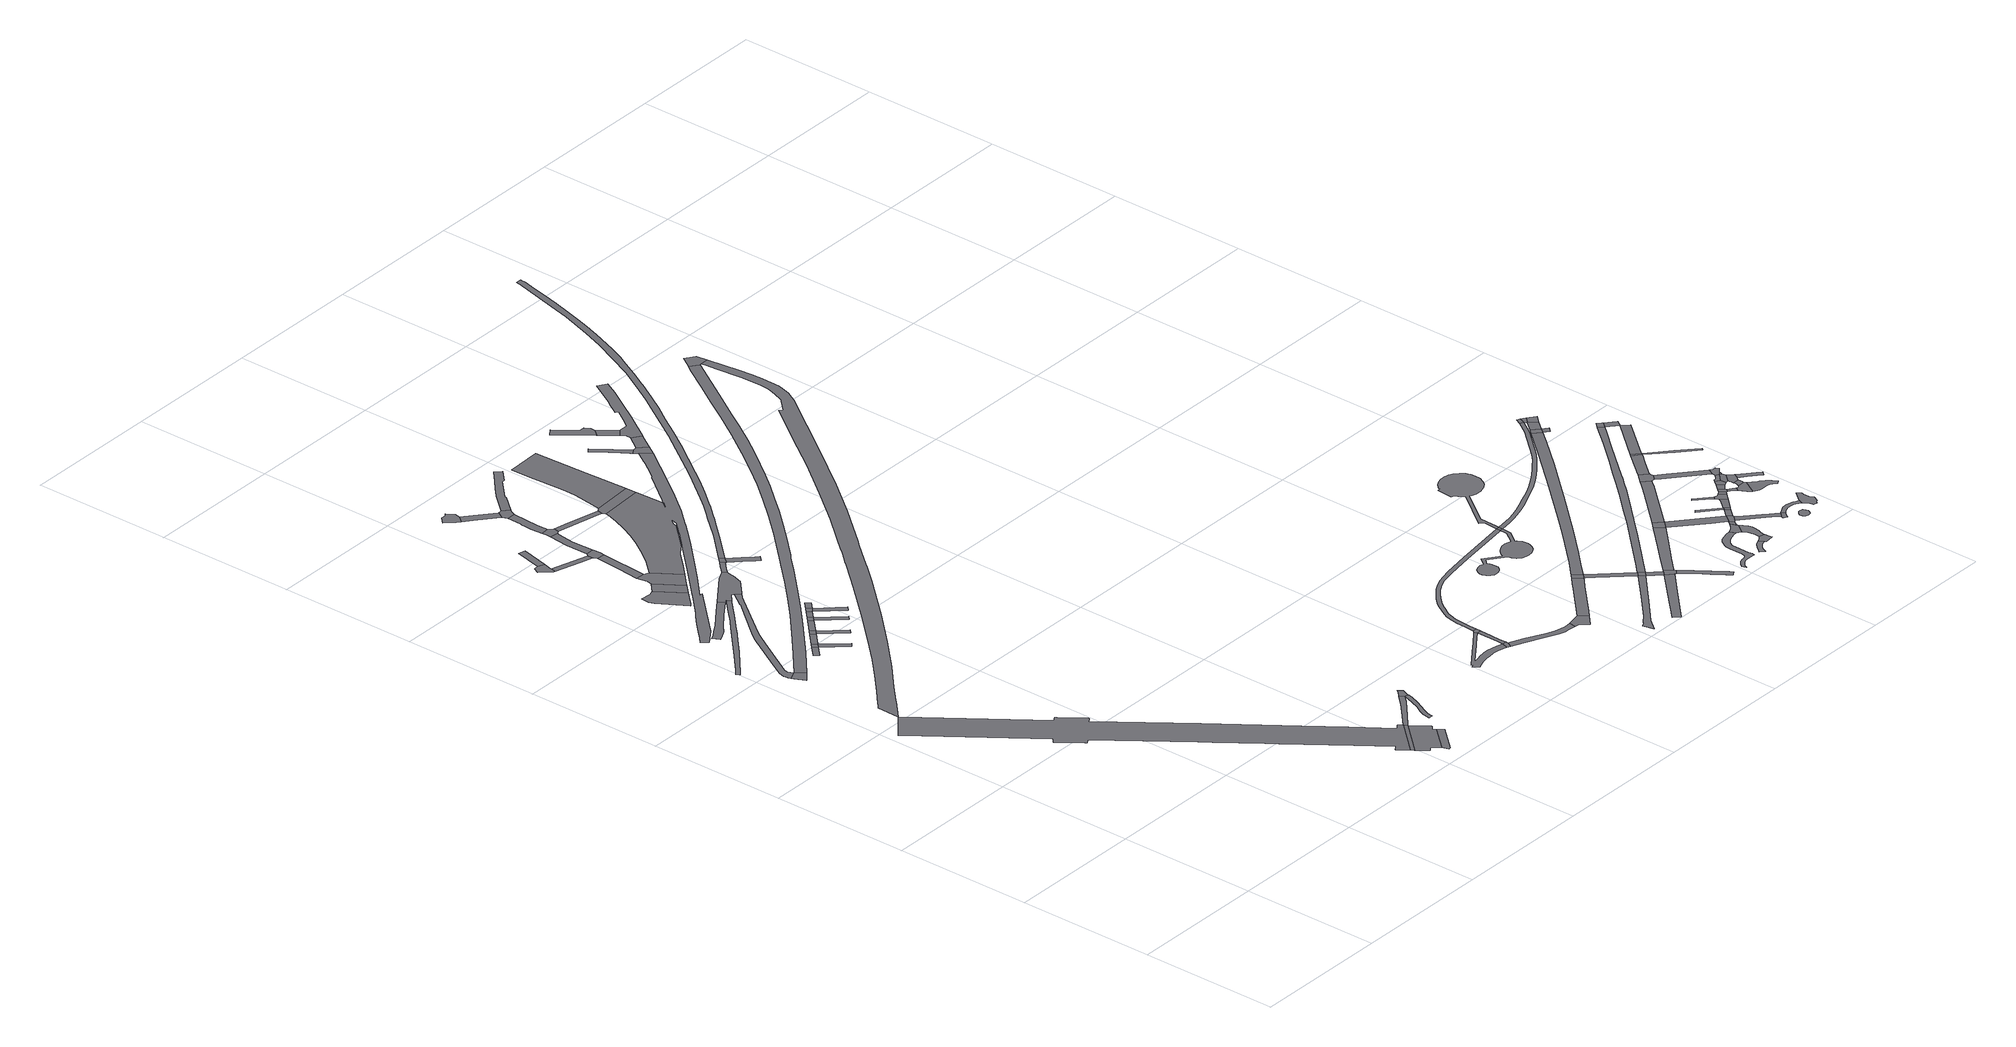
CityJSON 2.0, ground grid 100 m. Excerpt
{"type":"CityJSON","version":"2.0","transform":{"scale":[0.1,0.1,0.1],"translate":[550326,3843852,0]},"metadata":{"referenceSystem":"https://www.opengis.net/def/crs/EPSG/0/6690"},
"CityObjects":{
"road1":{"type":"Road","geometry":[{"type":"MultiSurface","lod":"1","boundaries":[[[0,1,2,3,4,5,6]]]}]},
"road2":{"type":"Road","attributes":{"function":"2","RoadStructureAttribute.sectionType":"7"},"geometry":[{"type":"MultiSurface","lod":"1","boundaries":[[[7,8,9,10,11,12,13,14,15,16,17,18,19,20,21,22,23,24,25,26,27,28,29,30,31,32,33,34,35,36,37,38,39,40,41,42,43,44,45,46,47,48,49,50,51,52,53,54,55,56,57,58]]]}]},
"road3":{"type":"Road","attributes":{"RoadStructureAttribute.sectionType":"1"},"geometry":[{"type":"MultiSurface","lod":"1","boundaries":[[[59,60,61,62,63,64,65,66,67,68,69,70,71,72,73,74,75,76,77,78,79]]]}]},
"road4":{"type":"Road","geometry":[{"type":"MultiSurface","lod":"1","boundaries":[[[80,81,82,83,84]]]}]},
"road5":{"type":"Road","attributes":{"RoadStructureAttribute.sectionType":"1"},"geometry":[{"type":"MultiSurface","lod":"1","boundaries":[[[85,86,87,88,89,90,91,92,93,94,95,96,97,98,99,100,101,102,103,1,0,104,105,106,107,108,109,110,111,112,113,114,115,116]]]}]},
"road6":{"type":"Road","geometry":[{"type":"MultiSurface","lod":"1","boundaries":[[[117,80,84,118]]]}]},
"road7":{"type":"Road","attributes":{"RoadStructureAttribute.sectionType":"1"},"geometry":[{"type":"MultiSurface","lod":"1","boundaries":[[[119,120,121,122,123,124,125,126,127,128,129,130,131,132,133]]]}]},
"road8":{"type":"Road","geometry":[{"type":"MultiSurface","lod":"1","boundaries":[[[134,135,118,84]]]}]},
"road9":{"type":"Road","geometry":[{"type":"MultiSurface","lod":"1","boundaries":[[[136,117,118,137]]]}]},
"road10":{"type":"Road","geometry":[{"type":"MultiSurface","lod":"1","boundaries":[[[138,136,137,139]]]}]},
"road11":{"type":"Road","geometry":[{"type":"MultiSurface","lod":"1","boundaries":[[[140,141,142,143,144,145,146,147]]]}]},
"road12":{"type":"Road","geometry":[{"type":"MultiSurface","lod":"1","boundaries":[[[148,149,150,151,152,153,154,155]]]}]},
"road13":{"type":"Road","geometry":[{"type":"MultiSurface","lod":"1","boundaries":[[[156,157,139,137]]]}]},
"road14":{"type":"Road","geometry":[{"type":"MultiSurface","lod":"1","boundaries":[[[158,138,139,159]]]}]},
"road15":{"type":"Road","geometry":[{"type":"MultiSurface","lod":"1","boundaries":[[[160,158,159,161]]]}]},
"road16":{"type":"Road","attributes":{"RoadStructureAttribute.sectionType":"1"},"geometry":[{"type":"MultiSurface","lod":"1","boundaries":[[[162,140,147,163]]]}]},
"road17":{"type":"Road","attributes":{"RoadStructureAttribute.sectionType":"1"},"geometry":[{"type":"MultiSurface","lod":"1","boundaries":[[[164,165,148,155]]]}]},
"road18":{"type":"Road","attributes":{"RoadStructureAttribute.sectionType":"1"},"geometry":[{"type":"MultiSurface","lod":"1","boundaries":[[[153,152,166,167,168]]]}]},
"road19":{"type":"Road","geometry":[{"type":"MultiSurface","lod":"1","boundaries":[[[169,160,161,170]]]}]},
"road20":{"type":"Road","geometry":[{"type":"MultiSurface","lod":"1","boundaries":[[[171,172,161,159]]]}]},
"road21":{"type":"Road","geometry":[{"type":"MultiSurface","lod":"1","boundaries":[[[173,169,170,174]]]}]},
"road22":{"type":"Road","geometry":[{"type":"MultiSurface","lod":"1","boundaries":[[[175,176,162,163,177,178,179,180]]]}]},
"road23":{"type":"Road","geometry":[{"type":"MultiSurface","lod":"1","boundaries":[[[58,57,181,182]]]}]},
"road24":{"type":"Road","attributes":{"RoadStructureAttribute.sectionType":"1"},"geometry":[{"type":"MultiSurface","lod":"1","boundaries":[[[183,184,175,180,185]]]}]},
"road25":{"type":"Road","geometry":[{"type":"MultiSurface","lod":"1","boundaries":[[[186,187,188,119,133,59,79,189,190,191,192,193,194,85,116,195,196,197,198,199,200]]]}]},
"road26":{"type":"Road","geometry":[{"type":"MultiSurface","lod":"1","boundaries":[[[201,202,173,174]]]}]},
"road27":{"type":"Road","attributes":{"function":"2","RoadStructureAttribute.sectionType":"7"},"geometry":[{"type":"MultiSurface","lod":"1","boundaries":[[[203,204,205,206,182,181,207,208,209,210,211,212,213]]]}]},
"road28":{"type":"Road","geometry":[{"type":"MultiSurface","lod":"1","boundaries":[[[214,215,174,170]]]}]},
"road29":{"type":"Road","geometry":[{"type":"MultiSurface","lod":"1","boundaries":[[[213,212,216,217,218]]]}]},
"road30":{"type":"Road","geometry":[{"type":"MultiSurface","lod":"1","boundaries":[[[219,220,221,168,167,183,185]]]}]},
"road31":{"type":"Road","geometry":[{"type":"MultiSurface","lod":"1","boundaries":[[[222,223,224,225,226,227,228,229]]]}]},
"road32":{"type":"Road","attributes":{"RoadStructureAttribute.sectionType":"1"},"geometry":[{"type":"MultiSurface","lod":"1","boundaries":[[[230,231,221,220,232,233,234]]]}]},
"road33":{"type":"Road","attributes":{"RoadStructureAttribute.sectionType":"1"},"geometry":[{"type":"MultiSurface","lod":"1","boundaries":[[[235,236,228,227,237,238,239]]]}]},
"road34":{"type":"Road","geometry":[{"type":"MultiSurface","lod":"1","boundaries":[[[240,241,242,243,230,234,244,245]]]}]},
"road35":{"type":"Road","attributes":{"RoadStructureAttribute.sectionType":"1"},"geometry":[{"type":"MultiSurface","lod":"1","boundaries":[[[246,247,248,186,200,249,250,251]]]}]},
"road36":{"type":"Road","attributes":{"RoadStructureAttribute.sectionType":"1"},"geometry":[{"type":"MultiSurface","lod":"1","boundaries":[[[252,253,254,255,256,242,241,257,258]]]}]},
"road37":{"type":"Road","attributes":{"RoadStructureAttribute.sectionType":"1"},"geometry":[{"type":"MultiSurface","lod":"1","boundaries":[[[259,260,261,58,182,262,263,264,265]]]}]},
"road38":{"type":"Road","geometry":[{"type":"MultiSurface","lod":"1","boundaries":[[[266,246,251,267,268]]]}]},
"road39":{"type":"Road","geometry":[{"type":"MultiSurface","lod":"1","boundaries":[[[269,239,238,252,258,270,271]]]}]},
"road40":{"type":"Road","attributes":{"RoadStructureAttribute.sectionType":"1"},"geometry":[{"type":"MultiSurface","lod":"1","boundaries":[[[272,273,274,275,276,277,278,279,280,281,282,179,178,283,284,285,286,287,288,289,290,291,292,293,294,295,296,297,298,299,300,301,302,303,304,305,306,307,308,309,310,311,312,313,314,315,316,317,318,319,320,321,322,323,324,325,326,327,328,329,330,331,332,333,334,335,336,337,338,339,340,341],[342,343,341]]]}]},
"road41":{"type":"Road","attributes":{"RoadStructureAttribute.sectionType":"1"},"geometry":[{"type":"MultiSurface","lod":"1","boundaries":[[[265,344,345,346,347,348,349,350,351,352,353,354,355,356,357,358]]]}]},
"road42":{"type":"Road","geometry":[{"type":"MultiSurface","lod":"1","boundaries":[[[359,360,361,362,363,364,268,267]]]}]},
"road43":{"type":"Road","attributes":{"RoadStructureAttribute.sectionType":"1"},"geometry":[{"type":"MultiSurface","lod":"1","boundaries":[[[365,245,244,366,367]]]}]},
"road44":{"type":"Road","attributes":{"RoadStructureAttribute.sectionType":"1"},"geometry":[{"type":"MultiSurface","lod":"1","boundaries":[[[368,259,265]]]}]},
"road45":{"type":"Road","attributes":{"RoadStructureAttribute.sectionType":"1"},"geometry":[{"type":"MultiSurface","lod":"1","boundaries":[[[265,358,369]]]}]},
"road46":{"type":"Road","geometry":[{"type":"MultiSurface","lod":"1","boundaries":[[[370,371,368,265,369,372,373]]]}]},
"road47":{"type":"Road","attributes":{"RoadStructureAttribute.sectionType":"1"},"geometry":[{"type":"MultiSurface","lod":"1","boundaries":[[[374,370,373]]]}]},
"road48":{"type":"Road","attributes":{"RoadStructureAttribute.sectionType":"1"},"geometry":[{"type":"MultiSurface","lod":"1","boundaries":[[[375,376,377,378,379,269,271,380,381,382,383,384]]]}]},
"road49":{"type":"Road","geometry":[{"type":"MultiSurface","lod":"1","boundaries":[[[385,386,367,366,273,272]]]}]},
"road50":{"type":"Road","attributes":{"RoadStructureAttribute.sectionType":"1"},"geometry":[{"type":"MultiSurface","lod":"1","boundaries":[[[387,388,389,390,391,392,393,394,395,396,397,398,399,400,401,402,403,404,405,406,407,408,409,410,411,412,413,414,415,416,417,418,419,31,420,421,422,423,424,425,426,427,428,429,430,431,432,433,434,435,436,437,438,439,440,441,442,443]]]}]},
"road51":{"type":"Road","attributes":{"RoadStructureAttribute.sectionType":"1"},"geometry":[{"type":"MultiSurface","lod":"1","boundaries":[[[444,445,446,447,448,449,450,451,452,453,454,455,456,457,458,459,460,461,462,463,464,0,6,465,466,467,468,469,470,471,472,473,474,475,476,477,478,479,480,481,482,483,484,485,486]]]}]},
"road52":{"type":"Road","attributes":{"RoadStructureAttribute.sectionType":"1"},"geometry":[{"type":"MultiSurface","lod":"1","boundaries":[[[487,488,489,490,491,492,493,494,386,385]]]}]},
"road53":{"type":"Road","attributes":{"RoadStructureAttribute.sectionType":"1"},"geometry":[{"type":"MultiSurface","lod":"1","boundaries":[[[495,496,497,498,499,500,501,502,503,504,505,506,507,508,509,510,511,512,513,514,515,516,517,518,519,520,521,522,523,524]]]}]},
"road54":{"type":"Road","geometry":[{"type":"MultiSurface","lod":"1","boundaries":[[[512,511,525,526,527]]]}]},
"road55":{"type":"Road","attributes":{"RoadStructureAttribute.sectionType":"1"},"geometry":[{"type":"MultiSurface","lod":"1","boundaries":[[[528,529,530,531,532,533,534,535,536,537]]]}]},
"road56":{"type":"Road","attributes":{"RoadStructureAttribute.sectionType":"1"},"geometry":[{"type":"MultiSurface","lod":"1","boundaries":[[[538,539,540,541,512,527,542,543,544,545]]]}]},
"road57":{"type":"Road","geometry":[{"type":"MultiSurface","lod":"1","boundaries":[[[546,547,495,524,538,545,548,549]]]}]},
"road58":{"type":"Road","geometry":[{"type":"MultiSurface","lod":"1","boundaries":[[[550,551,537,536,333,332,552]]]}]},
"road59":{"type":"Road","geometry":[{"type":"MultiSurface","lod":"1","boundaries":[[[553,554,555,556,557,558,559,560,561]]]}]},
"road60":{"type":"Road","geometry":[{"type":"MultiSurface","lod":"1","boundaries":[[[562,550,552,563,564]]]}]},
"road61":{"type":"Road","attributes":{"RoadStructureAttribute.sectionType":"1"},"geometry":[{"type":"MultiSurface","lod":"1","boundaries":[[[565,566,567,568,569,526,525,570,571,572,573,574,575,576]]]}]},
"road62":{"type":"Road","attributes":{"RoadStructureAttribute.sectionType":"1"},"geometry":[{"type":"MultiSurface","lod":"1","boundaries":[[[577,559,558,578,579,580]]]}]},
"road63":{"type":"Road","attributes":{"RoadStructureAttribute.sectionType":"1"},"geometry":[{"type":"MultiSurface","lod":"1","boundaries":[[[581,582,583,584,585,586,587,588,589,590,591,592,593,594,595,596,597,598,599,600,266,268,601,602,603,604,605,606,607,608,609,610,611,612,613,614,615,616,617,618,619,620,621,622,623,624,625,626,627,628,629,630,631,632,633,634,635,636]]]}]},
"road64":{"type":"Road","geometry":[{"type":"MultiSurface","lod":"1","boundaries":[[[637,638,639,576,575,640,641,642]]]}]},
"road65":{"type":"Road","attributes":{"RoadStructureAttribute.sectionType":"1"},"geometry":[{"type":"MultiSurface","lod":"1","boundaries":[[[643,644,645,646,647,648,649,650,580,579,651,652,562,564,653,654,655,656,657]]]}]},
"road66":{"type":"Road","attributes":{"RoadStructureAttribute.sectionType":"1"},"geometry":[{"type":"MultiSurface","lod":"1","boundaries":[[[658,659,660,661,662,663,664,665,666,667,668,669,670,671,672,673,674,675,546,549,676,677,678,679,680,681,682,683,684,685,686,687,688,689,690,691,692,693,694]]]}]},
"road67":{"type":"Road","attributes":{"RoadStructureAttribute.sectionType":"1"},"geometry":[{"type":"MultiSurface","lod":"1","boundaries":[[[695,696,697,698,637,642,699,700,701,702]]]}]},
"road68":{"type":"Road","attributes":{"RoadStructureAttribute.sectionType":"1"},"geometry":[{"type":"MultiSurface","lod":"1","boundaries":[[[703,704,705,706,707,708,709,710,711,712,713]]]}]},
"road69":{"type":"Road","geometry":[{"type":"MultiSurface","lod":"1","boundaries":[[[714,695,702,715]]]}]},
"road70":{"type":"Road","attributes":{"RoadStructureAttribute.sectionType":"1"},"geometry":[{"type":"MultiSurface","lod":"1","boundaries":[[[716,717,718,719,720,721]]]}]},
"road71":{"type":"Road","attributes":{"RoadStructureAttribute.sectionType":"1"},"geometry":[{"type":"MultiSurface","lod":"1","boundaries":[[[722,723,724,725,726,727,728,729,730,731,732,733,734,735,736,737,738,739,740,741,742,743,744,745,746,747,748,749,750,751,752,753,754,755,756,757,758,759,760,761,762,763,764,765,766,767,768,769,770,771,772,694]]]}]},
"road72":{"type":"Road","attributes":{"RoadStructureAttribute.sectionType":"1"},"geometry":[{"type":"MultiSurface","lod":"1","boundaries":[[[773,774,715,702,775,776,703,777]]]}]},
"road73":{"type":"Road","geometry":[{"type":"MultiSurface","lod":"1","boundaries":[[[777,703,713,778]]]}]},
"road74":{"type":"Road","attributes":{"RoadStructureAttribute.sectionType":"1"},"geometry":[{"type":"MultiSurface","lod":"1","boundaries":[[[778,713,716,779]]]}]},
"road75":{"type":"Road","geometry":[{"type":"MultiSurface","lod":"1","boundaries":[[[780,781,782,779,716,721,783,784,785,786,787,788,789,790]]]}]},
"road76":{"type":"Road","geometry":[{"type":"MultiSurface","lod":"1","boundaries":[[[791,444,486,792,387,443,793]]]}]},
"road77":{"type":"Road","geometry":[{"type":"MultiSurface","lod":"1","boundaries":[[[794,658,694,772]]]}]},
"road78":{"type":"Road","attributes":{"RoadStructureAttribute.sectionType":"1"},"geometry":[{"type":"MultiSurface","lod":"1","boundaries":[[[795,796,797,798,787,786,799,800,801,802,803,804,805]]]}]},
"road79":{"type":"Road","attributes":{"RoadStructureAttribute.sectionType":"1"},"geometry":[{"type":"MultiSurface","lod":"1","boundaries":[[[806,807,808,780,790,809,810,811,812]]]}]},
"road80":{"type":"Road","attributes":{"RoadStructureAttribute.sectionType":"1"},"geometry":[{"type":"MultiSurface","lod":"1","boundaries":[[[813,814,815,816,817,818,819,820,821,822,823,824,825,826,827,828,829,830,831,832,833,834,835,836,837,838,839,840,841,842,843,844,845,658,794]]]}]},
"road81":{"type":"Road","attributes":{"RoadStructureAttribute.sectionType":"1"},"geometry":[{"type":"MultiSurface","lod":"1","boundaries":[[[846,847,848,849,850,851,852,853,854,855,856,857,858,859,860,861,862,863,864,865,866,867,868,869,870,871,872,873,874,875,876,877,878,879,880]]]}]},
"road82":{"type":"Road","attributes":{"RoadStructureAttribute.sectionType":"1"},"geometry":[{"type":"MultiSurface","lod":"1","boundaries":[[[881,882,883,884,885,886,887,888,889,890,714,715,891,892,893,894,895,896,897,898,899]]]}]},
"road83":{"type":"Road","geometry":[{"type":"MultiSurface","lod":"1","boundaries":[[[900,806,812,901]]]}]},
"road84":{"type":"Road","geometry":[{"type":"MultiSurface","lod":"1","boundaries":[[[902,903,904,905,906,907,908,909,910,911,912]]]}]},
"road85":{"type":"Road","geometry":[{"type":"MultiSurface","lod":"1","boundaries":[[[913,914,902,912,915,916,917,918]]]}]},
"road86":{"type":"Road","attributes":{"RoadStructureAttribute.sectionType":"1"},"geometry":[{"type":"MultiSurface","lod":"1","boundaries":[[[901,812,919,920,921]]]}]},
"road87":{"type":"Road","geometry":[{"type":"MultiSurface","lod":"1","boundaries":[[[922,923,924,846,880,925,926]]]}]},
"road88":{"type":"Road","attributes":{"RoadStructureAttribute.sectionType":"1"},"geometry":[{"type":"MultiSurface","lod":"1","boundaries":[[[927,928,929,930,931,932,933,926,925,934,935,936,913,918]]]}]},
"road89":{"type":"Road","attributes":{"RoadStructureAttribute.sectionType":"1"},"geometry":[{"type":"MultiSurface","lod":"1","boundaries":[[[937,938,939,940,941,942,943,944,945,946,947,777,778,948,949,950,951,952,953,954,955,956,957,958]]]}]},
"road90":{"type":"Road","attributes":{"RoadStructureAttribute.sectionType":"1"},"geometry":[{"type":"MultiSurface","lod":"1","boundaries":[[[920,922,926,959,960,961]]]}]},
"road91":{"type":"Road","attributes":{"RoadStructureAttribute.sectionType":"1"},"geometry":[{"type":"MultiSurface","lod":"1","boundaries":[[[962,963,964,965,966,967,968,969,970,971,972,973,974,975,976,977,794,772,978,979,980,981,982,983,984,985,986,987,988,989,990,991,992,993]]]}]},
"road92":{"type":"Road","attributes":{"RoadStructureAttribute.sectionType":"1"},"geometry":[{"type":"MultiSurface","lod":"1","boundaries":[[[994,995,996,900,901,997,998,999,1000]]]}]},
"road93":{"type":"Road","geometry":[{"type":"MultiSurface","lod":"1","boundaries":[[[921,920,961,1001,1002,1003]]]}]},
"road94":{"type":"Road","geometry":[{"type":"MultiSurface","lod":"1","boundaries":[[[1004,1005,1006,1007]]]}]},
"road95":{"type":"Road","attributes":{"RoadStructureAttribute.sectionType":"1"},"geometry":[{"type":"MultiSurface","lod":"1","boundaries":[[[1006,921,1003,1008,1009]]]}]},
"road96":{"type":"Road","attributes":{"RoadStructureAttribute.sectionType":"1"},"geometry":[{"type":"MultiSurface","lod":"1","boundaries":[[[1010,1011,1012,1002,1001,1013,1014,1015,1016]]]}]},
"road97":{"type":"Road","geometry":[{"type":"MultiSurface","lod":"1","boundaries":[[[1007,1006,1009,1017]]]}]},
"road98":{"type":"Road","attributes":{"RoadStructureAttribute.sectionType":"1"},"geometry":[{"type":"MultiSurface","lod":"1","boundaries":[[[1018,1019,1007,1017,1020]]]}]},
"road99":{"type":"Road","geometry":[{"type":"MultiSurface","lod":"1","boundaries":[[[1021,1022,1023,1024,1025,1026]]]}]},
"road100":{"type":"Road","geometry":[{"type":"MultiSurface","lod":"1","boundaries":[[[1016,1015,1027,1028,1029,1030]]]}]},
"road101":{"type":"Road","geometry":[{"type":"MultiSurface","lod":"1","boundaries":[[[1031,1026,1025,1032,1018,1020,1033,1034]]]}]},
"road102":{"type":"Road","geometry":[{"type":"MultiSurface","lod":"1","boundaries":[[[1035,1036,1037,1038,1039,1040,1041,1042,1043,1044,1045,1046,1047]]]}]},
"road103":{"type":"Road","geometry":[{"type":"MultiSurface","lod":"1","boundaries":[[[1048,994,1000,1049,1050,1051,1052,1053]]]}]},
"road104":{"type":"Road","attributes":{"RoadStructureAttribute.sectionType":"1"},"geometry":[{"type":"MultiSurface","lod":"1","boundaries":[[[1054,1034,1033,1055]]]}]},
"road105":{"type":"Road","attributes":{"RoadStructureAttribute.sectionType":"1"},"geometry":[{"type":"MultiSurface","lod":"1","boundaries":[[[1056,1057,1058,1059,1060,1061,1016,1030,1062,1063,1064,1065,1066,1067,1068,1069,1070]]]}]},
"road106":{"type":"Road","geometry":[{"type":"MultiSurface","lod":"1","boundaries":[[[1071,1072,1054,1055,1073,1074,1075]]]}]},
"road107":{"type":"Road","attributes":{"RoadStructureAttribute.sectionType":"1"},"geometry":[{"type":"MultiSurface","lod":"1","boundaries":[[[1076,1077,1074,1073,1078,1079,1080,1081,1082]]]}]},
"road108":{"type":"Road","attributes":{"RoadStructureAttribute.sectionType":"1"},"geometry":[{"type":"MultiSurface","lod":"1","boundaries":[[[1083,1071,1075,1084,1085,1086]]]}]},
"road109":{"type":"Road","attributes":{"RoadStructureAttribute.sectionType":"1"},"geometry":[{"type":"MultiSurface","lod":"1","boundaries":[[[1087,1088,1050,1049,1089,1090,1091,1092]]]}]},
"road110":{"type":"Road","geometry":[{"type":"MultiSurface","lod":"1","boundaries":[[[1093,1083,1086,1094,1095,1096]]]}]},
"road111":{"type":"Road","geometry":[{"type":"MultiSurface","lod":"1","boundaries":[[[1097,1098,1099,1100,1101,1082,1081,1102,1103,1104,1105]]]}]},
"road112":{"type":"Road","attributes":{"RoadStructureAttribute.sectionType":"1"},"geometry":[{"type":"MultiSurface","lod":"1","boundaries":[[[1106,1107,1108,1048,1053,1109,1110,1111]]]}]},
"road113":{"type":"Road","geometry":[{"type":"MultiSurface","lod":"1","boundaries":[[[1112,1070,1069,1113,1114,1115,1116,1117,1118,1119,1120,1121,1122,1123,1124,1125,1126]]]}]},
"road114":{"type":"Road","attributes":{"RoadStructureAttribute.sectionType":"1"},"geometry":[{"type":"MultiSurface","lod":"1","boundaries":[[[1127,1128,1129,1099,1098,1130,1131]]]}]},
"road115":{"type":"Road","attributes":{"RoadStructureAttribute.sectionType":"1"},"geometry":[{"type":"MultiSurface","lod":"1","boundaries":[[[1132,1133,1134,1135,1093,1096,1136,1137,1138]]]}]},
"road116":{"type":"Road","attributes":{"RoadStructureAttribute.sectionType":"1"},"geometry":[{"type":"MultiSurface","lod":"1","boundaries":[[[1139,1140,1096,1095,1141,1142,1143]]]}]},
"road117":{"type":"Road","geometry":[{"type":"MultiSurface","lod":"1","boundaries":[[[1144,1142,1141,1145,1146,1127,1131,1147,1148,1149]]]}]},
"road118":{"type":"Road","attributes":{"RoadStructureAttribute.sectionType":"1"},"geometry":[{"type":"MultiSurface","lod":"1","boundaries":[[[1150,1151,1152,1153,1154,1155,1105,1104,1156,1157,1158,1159,1160,1161,1162,1163,1164]]]}]},
"road119":{"type":"Road","geometry":[{"type":"MultiSurface","lod":"1","boundaries":[[[1165,1166,1139,1143]]]}]},
"road120":{"type":"Road","geometry":[{"type":"MultiSurface","lod":"1","boundaries":[[[1167,1106,1111,1168]]]}]},
"road121":{"type":"Road","geometry":[{"type":"MultiSurface","lod":"1","boundaries":[[[1169,1170,1171,1092,1091,1172,1132,1138,1173,1174,1175,1176,1177,1178]]]}]},
"road122":{"type":"Road","geometry":[{"type":"MultiSurface","lod":"1","boundaries":[[[1179,1180,882,881,899,1181]]]}]},
"road123":{"type":"Road","attributes":{"RoadStructureAttribute.sectionType":"1"},"geometry":[{"type":"MultiSurface","lod":"1","boundaries":[[[1182,1183,1149,1148,1184,1185,1186,1187,1188]]]}]},
"road124":{"type":"Road","attributes":{"RoadStructureAttribute.sectionType":"1"},"geometry":[{"type":"MultiSurface","lod":"1","boundaries":[[[1189,1190,1181,899]]]}]},
"road125":{"type":"Road","attributes":{"RoadStructureAttribute.sectionType":"1"},"geometry":[{"type":"MultiSurface","lod":"1","boundaries":[[[1191,1180,1179,1181,1192,1193]]]}]},
"road126":{"type":"Road","geometry":[{"type":"MultiSurface","lod":"1","boundaries":[[[1194,962,993,1195]]]}]},
"road127":{"type":"Road","geometry":[{"type":"MultiSurface","lod":"1","boundaries":[[[1195,993,1191,1196]]]}]},
"road128":{"type":"Road","attributes":{"RoadStructureAttribute.sectionType":"1"},"geometry":[{"type":"MultiSurface","lod":"1","boundaries":[[[1197,1198,1168,1111,1199,1200,1201,1202]]]}]},
"road129":{"type":"Road","geometry":[{"type":"MultiSurface","lod":"1","boundaries":[[[1196,1191,1193,1203,1204]]]}]},
"road130":{"type":"Road","attributes":{"RoadStructureAttribute.sectionType":"1"},"geometry":[{"type":"MultiSurface","lod":"1","boundaries":[[[1205,1206,1167,1168,1207,1208]]]}]},
"road131":{"type":"Road","geometry":[{"type":"MultiSurface","lod":"1","boundaries":[[[1209,937,958,1210,1211]]]}]},
"road132":{"type":"Road","attributes":{"RoadStructureAttribute.sectionType":"1"},"geometry":[{"type":"MultiSurface","lod":"1","boundaries":[[[1210,958,1205,1212]]]}]}
},
"vertices":[
[247,3891,0],[181,3862,0],[187,3841,0],[225,3773,0],[243,3787,0],[245,3789,0],[294,3830,0],
[2168,543,0],[2162,552,0],[2155,552,0],[2144,543,0],[2128,531,0],[1945,777,0],[1768,1014,0],[1617,1217,0],[1540,1321,0],[1389,1521,0],[964,2083,0],[975,2091,0],[989,2101,0],[994,2106,0],[994,2108,0],[994,2112,0],[874,2271,0],[868,2280,0],[866,2280,0],[864,2280,0],[850,2270,0],[844,2266,0],[834,2259,0],[331,2928,0],[244,3044,0],[72,2902,0],[163,2782,0],[656,2123,0],[646,2114,0],[629,2100,0],[628,2096,0],[628,2094,0],[629,2091,0],[747,1936,0],[752,1928,0],[754,1927,0],[756,1927,0],[759,1928,0],[771,1936,0],[776,1940,0],[787,1948,0],[1205,1393,0],[1261,1318,0],[1458,1055,0],[1512,983,0],[1794,606,0],[1950,398,0],[1939,389,0],[1921,375,0],[1920,370,0],[1974,299,0],[2182,527,0],
[655,4779,0],[638,4762,0],[606,4731,0],[558,4685,0],[479,4604,0],[464,4591,0],[380,4513,0],[207,4352,0],[42,4199,0],[0,4163,0],[12,4139,0],[40,4162,0],[121,4231,0],[222,4319,0],[331,4421,0],[413,4496,0],[423,4509,0],[486,4568,0],[544,4623,0],[658,4735,0],[674,4750,0],
[554,3999,0],[487,3935,0],[484,3932,0],[511,3902,0],[582,3970,0],
[742,4787,0],[742,4786,0],[737,4774,0],[720,4750,0],[710,4736,0],[671,4683,0],[671,4676,0],[663,4664,0],[651,4651,0],[470,4429,0],[439,4390,0],[410,4351,0],[389,4316,0],[224,4031,0],[182,3958,0],[173,3929,0],[172,3914,0],[173,3899,0],[175,3882,0],[231,3912,0],[226,3932,0],[235,3962,0],[385,4219,0],[437,4313,0],[458,4346,0],[489,4387,0],[503,4405,0],[521,4428,0],[720,4689,0],[740,4713,0],[749,4725,0],[777,4752,0],
[582,4027,0],[610,3998,0],
[603,4811,0],[513,4742,0],[376,4641,0],[314,4600,0],[275,4572,0],[242,4558,0],[265,4506,0],[305,4526,0],[328,4537,0],[351,4552,0],[392,4589,0],[504,4675,0],[590,4738,0],[619,4756,0],[635,4766,0],
[724,3813,0],[753,3840,0],
[669,4111,0],[697,4082,0],
[697,4139,0],[725,4110,0],
[444,5206,0],[407,5194,0],[333,5201,0],[330,5141,0],[339,5103,0],[463,4909,0],[480,4925,0],[573,5019,0],
[222,5956,0],[190,5953,0],[170,5913,0],[235,5838,0],[246,5835,0],[257,5874,0],[254,5877,0],[269,5938,0],
[845,3923,0],[875,3950,0],
[788,4226,0],[816,4198,0],
[816,4254,0],[844,4225,0],
[510,5271,0],[639,5086,0],
[321,6141,0],[272,6153,0],
[434,5781,0],[521,5756,0],[523,5797,0],
[866,4302,0],[894,4274,0],
[965,4034,0],[994,4061,0],
[895,4330,0],[923,4301,0],
[507,5384,0],[521,5308,0],[657,5104,0],[733,5180,0],[608,5365,0],[569,5379,0],
[1991,276,0],[2198,503,0],
[539,5729,0],[522,5535,0],[597,5725,0],
[899,5016,0],[897,5014,0],[830,4980,0],[688,4763,0],[717,4791,0],[726,4798,0],[733,4801,0],[735,4800,0],[737,4797,0],[786,4761,0],[787,4762,0],[891,4860,0],[912,4933,0],[916,4954,0],[924,4991,0],
[971,4348,0],[943,4377,0],
[2260,355,0],[2270,363,0],[2287,377,0],[2287,384,0],[2041,209,0],[2048,200,0],[2053,200,0],[2066,209,0],[2082,221,0],[2124,166,0],[2276,333,0],
[1048,4111,0],[1077,4138,0],
[2141,116,0],[2156,123,0],[2308,290,0],
[601,5765,0],[599,5817,0],[541,5815,0],
[349,6811,0],[329,6797,0],[296,6799,0],[254,6754,0],[312,6694,0],[338,6674,0],[375,6721,0],[384,6761,0],
[551,6121,0],[535,5979,0],[594,5980,0],[610,6103,0],[611,6114,0],
[471,6640,0],[472,6643,0],[398,6626,0],[542,6510,0],[573,6561,0],
[630,6172,0],[612,6195,0],[553,6191,0],[556,6158,0],[635,6129,0],[644,6168,0],
[987,5105,0],[953,5070,0],[926,5043,0],[925,4993,0],[951,5020,0],[1007,5077,0],
[558,6474,0],[553,6368,0],[551,6355,0],[551,6329,0],[547,6274,0],[608,6279,0],[619,6472,0],
[2434,767,0],[2372,703,0],[2302,637,0],[2293,584,0],[2349,632,0],[2416,694,0],[2459,742,0],
[1020,5140,0],[1015,5070,0],[1042,5110,0],
[602,6565,0],[633,6507,0],[649,6526,0],
[1312,6051,0],[991,6031,0],[978,5982,0],[967,5949,0],[959,5924,0],[923,5832,0],[880,5739,0],[832,5654,0],[765,5551,0],[699,5467,0],[642,5401,0],[806,5252,0],[910,5363,0],[957,5395,0],[982,5414,0],[1050,5483,0],[1161,5603,0],[1165,5629,0],[1196,5671,0],[1272,5772,0],[1199,5672,0],[1183,5616,0],[1161,5593,0],[1135,5562,0],[1113,5539,0],[1095,5518,0],[1077,5499,0],[1051,5472,0],[1019,5438,0],[968,5388,0],[889,5307,0],[832,5248,0],[771,5186,0],[725,5141,0],[620,5036,0],[536,4949,0],[466,4880,0],[418,4834,0],[390,4808,0],[348,4770,0],[318,4742,0],[295,4719,0],[255,4678,0],[195,4619,0],[157,4583,0],[193,4537,0],[304,4618,0],[489,4809,0],[621,4946,0],[598,4948,0],[749,5092,0],[883,5228,0],[1034,5380,0],[1108,5455,0],[1197,5552,0],[1219,5579,0],[1315,5686,0],[1434,5836,0],[1535,5972,0],[1649,6131,0],[1747,6269,0],[1688,6337,0],[1634,6251,0],[1620,6229,0],[1555,6136,0],[1537,6112,0],[1520,6088,0],[1516,6089,0],[1343,5864,0],[1322,5837,0],[1321,5832,0],[1290,5794,0],
[2449,704,0],[2429,649,0],[2406,597,0],[2378,548,0],[2364,512,0],[2356,476,0],[2354,457,0],[2384,455,0],[2385,472,0],[2393,503,0],[2405,535,0],[2432,583,0],[2457,638,0],[2477,695,0],[2487,731,0],
[1085,5000,0],[1146,4941,0],[1171,4916,0],[1206,4952,0],[1180,4974,0],[1120,5033,0],
[752,6143,0],[976,6054,0],[987,6092,0],
[2439,771,0],
[2488,734,0],
[2479,815,0],[2447,780,0],[2492,750,0],[2506,791,0],
[2484,821,0],
[936,6901,0],[857,6828,0],[789,6767,0],[757,6736,0],[722,6703,0],[748,6643,0],[748,6656,0],[878,6782,0],[896,6782,0],[976,6858,0],
[1309,6128,0],[1011,6109,0],
[2779,6724,0],[2786,6697,0],[2792,6610,0],[2810,6422,0],[2811,6385,0],[2817,6315,0],[2817,6265,0],[2810,6202,0],[2792,6136,0],[2758,6054,0],[2749,6047,0],[2675,5971,0],[2653,5988,0],[2445,5706,0],[2251,5434,0],[2038,5155,0],[1836,4900,0],[1685,4724,0],[1591,4613,0],[1567,4585,0],[1554,4570,0],[1485,4490,0],[1467,4470,0],[1290,4265,0],[1035,3985,0],[793,3730,0],[682,3614,0],[545,3480,0],[402,3346,0],[291,3247,0],[275,3233,0],[268,3226,0],[248,3211,0],[380,3171,0],[393,3184,0],[510,3298,0],[688,3462,0],[908,3676,0],[1138,3916,0],[1420,4221,0],[1527,4347,0],[1557,4383,0],[1700,4552,0],[1743,4603,0],[1909,4798,0],[1979,4879,0],[2181,5136,0],[2435,5479,0],[2810,5995,0],[2854,6075,0],[2873,6140,0],[2883,6178,0],[2885,6243,0],[2884,6318,0],[2881,6400,0],[2871,6484,0],[2839,6724,0],
[2703,6764,0],[2681,6731,0],[2560,6540,0],[2462,6384,0],[2358,6218,0],[2235,6029,0],[2106,5840,0],[1992,5682,0],[1870,5522,0],[1742,5368,0],[1617,5221,0],[1486,5076,0],[1437,5026,0],[1326,4911,0],[1232,4813,0],[1209,4790,0],[1064,4638,0],[921,4496,0],[769,4353,0],[610,4208,0],[419,4039,0],[479,3988,0],[733,4220,0],[900,4378,0],[1047,4522,0],[1206,4683,0],[1263,4742,0],[1314,4795,0],[1335,4811,0],[1423,4904,0],[1464,4946,0],[1587,5078,0],[1702,5204,0],[1812,5335,0],[1901,5441,0],[1990,5555,0],[2069,5661,0],[2161,5787,0],[2247,5910,0],[2346,6060,0],[2429,6191,0],[2529,6349,0],[2767,6722,0],
[1294,6445,0],[1277,6837,0],[1026,6826,0],[1033,6681,0],[1043,6476,0],[1045,6395,0],[1041,6320,0],[1022,6167,0],
[3333,894,0],[3226,814,0],[3200,795,0],[3020,659,0],[3025,649,0],[3016,643,0],[3006,638,0],[3036,599,0],[3058,611,0],[3098,624,0],[3141,634,0],[3180,637,0],[3216,640,0],[3221,640,0],[3258,638,0],[3306,629,0],[3326,621,0],[3343,666,0],[3300,676,0],[3258,686,0],[3235,688,0],[3218,690,0],[3180,690,0],[3138,682,0],[3103,674,0],[3074,667,0],[3075,677,0],[3217,781,0],[3235,794,0],[3346,876,0],
[3351,611,0],[3373,652,0],[3373,666,0],
[1691,6404,0],[1623,6495,0],[1531,6618,0],[1517,6606,0],[1502,6594,0],[1577,6490,0],[1591,6471,0],[1657,6379,0],[1666,6367,0],[1700,6392,0],
[3348,875,0],[3347,789,0],[3346,769,0],[3344,711,0],[3373,699,0],[3374,776,0],[3374,789,0],[3375,874,0],
[3348,910,0],[3341,901,0],[3376,892,0],[3376,909,0],
[1732,6393,0],[1731,6393,0],[1791,6337,0],
[1674,6800,0],[1661,6816,0],[1556,6948,0],[1509,6912,0],[1612,6781,0],[1690,6682,0],[1730,6728,0],[1733,6763,0],[1709,6802,0],
[1801,6496,0],[1858,6440,0],[1867,6453,0],
[3757,496,0],[3719,500,0],[3674,512,0],[3617,537,0],[3478,603,0],[3436,575,0],[3582,504,0],[3662,472,0],[3705,458,0],[3742,453,0],[3795,448,0],[3799,498,0],
[1805,6635,0],[1769,6583,0],[1781,6568,0],[1828,6606,0],
[2811,8251,0],[2807,8233,0],[2806,8230,0],[2724,7897,0],[2682,7741,0],[2610,7518,0],[2550,7360,0],[2399,7025,0],[2303,6859,0],[2222,6719,0],[1972,6325,0],[1698,5933,0],[1513,5694,0],[1455,5619,0],[1381,5533,0],[1362,5512,0],[1337,5483,0],[1314,5457,0],[1304,5445,0],[1209,5336,0],[1202,5276,0],[1289,5370,0],[1343,5431,0],[1366,5457,0],[1411,5507,0],[1479,5584,0],[1504,5615,0],[1585,5715,0],[1672,5826,0],[1736,5917,0],[1837,6055,0],[1936,6193,0],[2027,6334,0],[2113,6470,0],[2194,6591,0],[2270,6714,0],[2347,6845,0],[2355,6860,0],[2406,6950,0],[2420,6978,0],[2479,7089,0],[2523,7172,0],[2562,7264,0],[2589,7335,0],[2638,7460,0],[2674,7568,0],[2706,7666,0],[2742,7796,0],[2771,7894,0],[2800,8012,0],[2826,8127,0],[2843,8204,0],[2846,8221,0],[2848,8233,0],[2849,8243,0],[2850,8247,0],
[3902,522,0],[3854,509,0],[3841,507,0],[3822,446,0],[3872,391,0],[3950,462,0],
[2154,7059,0],[2054,6886,0],[2036,6857,0],[1979,6766,0],[1997,6754,0],[1944,6674,0],[1901,6608,0],[1871,6607,0],[1803,6542,0],[1803,6500,0],[1999,6654,0],[2097,6810,0],[2126,6857,0],[2166,6923,0],[2219,7025,0],
[4400,1582,0],[3997,1523,0],[3805,1488,0],[3735,1475,0],[3690,1460,0],[3635,1437,0],[3590,1411,0],[3580,1403,0],[3548,1378,0],[3506,1343,0],[3469,1302,0],[3439,1267,0],[3415,1224,0],[3388,1182,0],[3373,1147,0],[3361,1094,0],[3354,1049,0],[3350,969,0],[3377,967,0],[3382,1047,0],[3386,1089,0],[3401,1137,0],[3413,1169,0],[3437,1210,0],[3462,1250,0],[3489,1285,0],[3526,1323,0],[3563,1358,0],[3595,1381,0],[3606,1389,0],[3648,1412,0],[3700,1435,0],[3742,1448,0],[3810,1461,0],[4002,1493,0],[4381,1549,0],[4399,1552,0],
[4231,836,0],[4187,793,0],[4145,753,0],[4112,722,0],[3989,498,0],[4209,709,0],[4262,760,0],[4284,781,0],
[4518,531,0],[4311,330,0],[4164,195,0],[4109,152,0],[4098,142,0],[4068,124,0],[4084,45,0],[4152,127,0],[4321,283,0],[4435,389,0],[4549,495,0],
[4264,867,0],[4317,812,0],
[4632,412,0],[4469,249,0],[4267,46,0],[4307,6,0],[4532,223,0],[4683,368,0],
[4396,1497,0],[4338,1414,0],[4321,1422,0],[4292,1428,0],[4291,1428,0],[4261,1425,0],[4231,1414,0],[4208,1396,0],[4187,1374,0],[4176,1358,0],[4170,1347,0],[4056,1429,0],[4015,1374,0],[3991,1381,0],[3964,1377,0],[3936,1365,0],[3917,1342,0],[3908,1320,0],[3908,1296,0],[3917,1274,0],[3938,1252,0],[3960,1238,0],[3991,1238,0],[4013,1244,0],[4034,1261,0],[4049,1285,0],[4049,1314,0],[4045,1334,0],[4039,1346,0],[4030,1360,0],[4064,1398,0],[4182,1309,0],[4187,1287,0],[4189,1280,0],[4204,1259,0],[4230,1237,0],[4256,1225,0],[4284,1222,0],[4313,1228,0],[4336,1236,0],[4357,1251,0],[4372,1271,0],[4382,1294,0],[4387,1317,0],[4385,1341,0],[4381,1361,0],[4371,1380,0],[4364,1390,0],[4354,1400,0],[4418,1484,0],[4423,1554,0],
[4437,682,0],[4324,803,0],[4292,773,0],[4334,728,0],[4549,562,0],
[4580,525,0],
[4662,444,0],
[4672,452,0],[4650,429,0],[4634,413,0],[4685,369,0],[4691,367,0],[4693,367,0],[4695,364,0],[4724,389,0],[4720,396,0],[4718,401,0],[4720,405,0],
[2758,6849,0],[2770,6724,0],[2827,6804,0],
[4424,1585,0],
[4924,123,0],[4857,215,0],[4792,303,0],[4791,304,0],[4713,344,0],[4767,276,0],[4827,192,0],[4883,112,0],[4891,100,0],[4907,77,0],[4940,100,0],
[5034,830,0],[4870,659,0],[4756,541,0],[4819,506,0],[4824,511,0],[4970,655,0],[5086,771,0],
[4425,1609,0],[4428,1738,0],[4602,1971,0],[4617,1962,0],[4651,1950,0],[4677,1950,0],[4688,1950,0],[4738,1966,0],[4770,1989,0],[4792,2017,0],[4809,2053,0],[4812,2099,0],[4807,2126,0],[4805,2135,0],[4796,2159,0],[4774,2192,0],[4742,2218,0],[4713,2231,0],[4676,2238,0],[4642,2235,0],[4608,2225,0],[4577,2207,0],[4550,2178,0],[4549,2166,0],[4527,2161,0],[4516,2049,0],[4542,2039,0],[4551,2019,0],[4566,1999,0],[4582,1983,0],[4379,1713,0],[4404,1688,0],[4405,1677,0],
[5299,430,0],[5261,423,0],[5232,416,0],[5200,404,0],[5176,385,0],[5160,362,0],[5154,353,0],[5144,326,0],[5140,291,0],[5140,195,0],[5137,175,0],[5127,162,0],[5114,157,0],[5093,154,0],[5069,146,0],[5044,128,0],[5043,127,0],[5022,102,0],[5035,70,0],[5047,95,0],[5067,112,0],[5076,119,0],[5103,129,0],[5140,131,0],[5182,130,0],[5185,150,0],[5181,177,0],[5182,282,0],[5183,308,0],[5196,333,0],[5204,342,0],[5219,357,0],[5251,373,0],[5293,385,0],[5317,386,0],
[5436,2149,0],[5435,2150,0],[5274,1960,0],[5008,1658,0],[4753,1378,0],[4622,1234,0],[4460,1063,0],[4389,990,0],[4372,972,0],[4284,887,0],[4381,880,0],[4505,1008,0],[4594,1100,0],[4685,1195,0],[4972,1507,0],[5025,1566,0],[5236,1802,0],[5419,2014,0],[5491,2103,0],
[5073,871,0],[5133,822,0],
[5330,219,0],[5297,202,0],[5263,174,0],[5251,156,0],[5230,128,0],[5261,103,0],[5271,124,0],[5285,148,0],[5308,168,0],[5332,178,0],[5348,183,0],
[5375,248,0],[5354,229,0],[5360,174,0],[5420,180,0],[5418,204,0],[5416,238,0],
[5307,583,0],[5392,510,0],[5433,565,0],
[5376,489,0],[5353,460,0],[5330,443,0],[5346,368,0],[5396,436,0],
[5416,248,0],[5418,270,0],[5427,295,0],[5433,327,0],[5435,353,0],[5431,383,0],[5413,414,0],[5371,332,0],[5378,283,0],[5377,266,0],
[5755,1875,0],[5629,1726,0],[5486,1559,0],[5385,1447,0],[5309,1360,0],[5214,1255,0],[5101,1131,0],[4971,991,0],[4849,864,0],[4728,740,0],[4627,639,0],[4730,674,0],[4890,838,0],[5031,985,0],[5188,1152,0],[5285,1256,0],[5333,1309,0],[5376,1359,0],[5404,1392,0],[5621,1648,0],[5744,1789,0],[5789,1843,0],
[5394,450,0],[5404,467,0],[5415,478,0],
[5484,2285,0],[5420,2192,0],[5239,1985,0],[5187,1937,0],[5138,1899,0],[5100,1869,0],[5046,1828,0],[4996,1795,0],[4922,1749,0],[4854,1716,0],[4777,1683,0],[4713,1657,0],[4658,1634,0],[4598,1616,0],[4556,1606,0],[4511,1595,0],[4514,1568,0],[4561,1578,0],[4606,1589,0],[4666,1607,0],[4723,1630,0],[4788,1656,0],[4865,1691,0],[4934,1724,0],[5011,1770,0],[5064,1806,0],[5118,1846,0],[5155,1877,0],[5205,1917,0],[5257,1965,0],[5442,2174,0],[5506,2270,0],
[5415,1246,0],[5382,1207,0],[5317,1136,0],[5134,823,0],[5432,1154,0],[5435,1157,0],[5470,1200,0],
[5428,492,0],[5461,526,0],[5464,536,0],
[5364,759,0],[5347,746,0],[5488,625,0],[5500,643,0],
[5474,549,0],[5513,591,0],
[5629,372,0],[5594,403,0],[5476,506,0],[5578,361,0],[5605,336,0],[5652,296,0],[5684,324,0],
[5527,606,0],
[5564,726,0],[5557,708,0],[5597,682,0],
[5545,792,0],[5460,867,0],[5443,852,0],[5507,795,0],[5551,756,0],[5569,771,0],
[5644,272,0],[5673,262,0],[5685,281,0],[5701,299,0],
[5589,764,0],[5559,743,0],[5638,727,0],[5606,769,0],
[5741,217,0],[5742,195,0],[5752,179,0],[5772,172,0],[5782,173,0],[5794,177,0],[5807,191,0],[5813,208,0],[5812,226,0],[5802,242,0],[5783,249,0],[5767,246,0],[5749,232,0],
[5470,1311,0],[5493,1197,0],[5527,1235,0],[5525,1256,0],[5525,1259,0],[5524,1266,0],
[5630,786,0],[5659,750,0],
[5851,338,0],[5833,347,0],[5804,356,0],[5775,359,0],[5740,354,0],[5709,340,0],[5716,311,0],[5740,322,0],[5763,328,0],[5787,329,0],[5813,325,0],[5837,315,0],[5844,309,0],[5859,297,0],[5872,330,0],
[5653,812,0],[5631,787,0],[5673,747,0],[5684,770,0],[5681,777,0],
[5725,740,0],[5719,744,0],[5689,741,0],[5710,725,0],[5716,717,0],[5724,707,0],[5737,732,0],
[5689,855,0],[5686,782,0],[5698,794,0],[5722,813,0],
[5751,1042,0],[5592,1179,0],[5527,1169,0],[5748,980,0],[5774,958,0],[5799,1001,0],
[5717,888,0],[5741,820,0],[5752,825,0],[5743,868,0],
[5823,734,0],[5822,740,0],[5769,737,0],[5758,727,0],[5743,728,0],[5734,680,0],[5749,652,0],[5772,625,0],[5830,727,0],
[5622,1493,0],[5528,1380,0],[5499,1346,0],[5620,1379,0],[5670,1438,0],[5677,1447,0],
[5932,403,0],[5876,275,0],[5888,253,0],[5894,229,0],[5921,224,0],[5922,229,0],[5929,237,0],[5942,241,0],[5944,242,0],[5964,282,0],[5950,303,0],[5946,335,0],[5947,342,0],[5948,355,0],[5955,376,0],
[5778,786,0],[5778,769,0],[5776,761,0],[5821,753,0],[5822,784,0],
[5775,933,0],[5745,906,0],[5739,901,0],[5727,900,0],[5795,916,0],[5797,918,0],[5800,920,0],
[5803,918,0],[5758,878,0],[5770,826,0],[5820,885,0],[5816,912,0],
[5844,859,0],[5777,815,0],[5778,800,0],[5827,798,0],[5836,804,0],[5860,845,0],
[5962,596,0],[5958,602,0],[5951,618,0],[5927,646,0],[5897,672,0],[5889,678,0],[5801,608,0],[5815,605,0],[5832,601,0],[5885,600,0],[5905,598,0],[5924,587,0],[5928,584,0],[5947,565,0],[5971,582,0],
[5823,932,0],[5821,934,0],
[5634,1507,0],[5688,1461,0],
[5829,988,0],[5824,988,0],[5813,989,0],[5774,937,0],[5828,944,0],[5831,946,0],[5835,950,0],[5847,960,0],[5855,966,0],[5843,987,0],
[5465,2183,0],[5464,2184,0],[5519,2137,0],
[5967,754,0],[5869,838,0],[5854,796,0],[5890,767,0],[5938,726,0],[5970,697,0],[5997,728,0],
[5527,2072,0],[5557,2105,0],
[5524,2255,0],[5569,2198,0],[5570,2200,0],
[5502,2324,0],[5526,2313,0],
[5561,2296,0],
[5842,1322,0],[5742,1412,0],[5721,1406,0],[5831,1306,0],[5960,1188,0],[5974,1202,0],
[5579,2211,0],[5616,2251,0],
[5865,1780,0],[5858,1773,0],[5687,1462,0],[5909,1732,0],
[5786,1909,0],[5821,1882,0],[5817,1886,0],
[5890,1822,0]
]}
